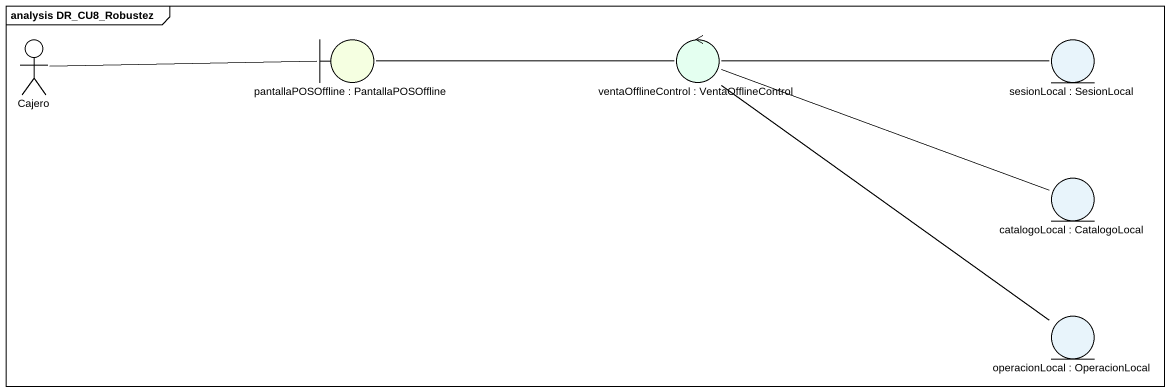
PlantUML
@startuml
mainframe analysis DR_CU8_Robustez
actor Cajero
boundary "pantallaPOSOffline : PantallaPOSOffline" as pantallaPOSOffline #F5FFE1
control "ventaOfflineControl : VentaOfflineControl" as ventaOfflineControl #E4FFF0
entity "sesionLocal : SesionLocal" as sesionLocal #E8F4FB
entity "catalogoLocal : CatalogoLocal" as catalogoLocal #E8F4FB
entity "operacionLocal : OperacionLocal" as operacionLocal #E8F4FB
Cajero -right- pantallaPOSOffline
pantallaPOSOffline -right- ventaOfflineControl
ventaOfflineControl -left- pantallaPOSOffline
ventaOfflineControl -right- sesionLocal
ventaOfflineControl -right- catalogoLocal
ventaOfflineControl -- operacionLocal
@enduml
